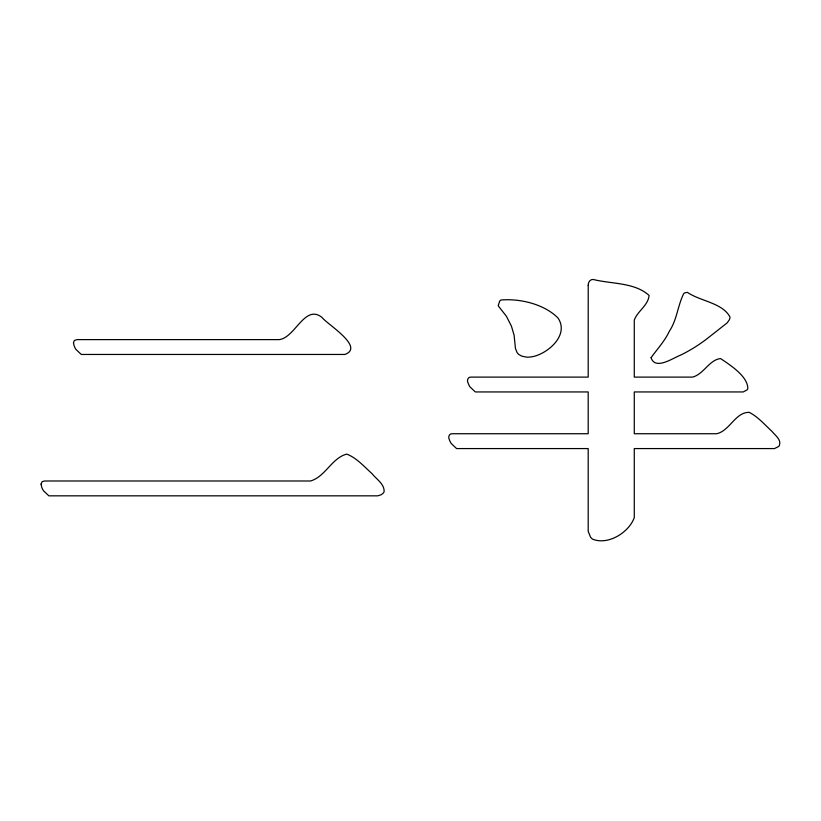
<?xml version="1.0" encoding="UTF-8"?>
<svg xmlns="http://www.w3.org/2000/svg" width="821" height="821" viewBox="0 0 821 821"><rect width="100%" height="100%" fill="white"/><g stroke="black" fill="none" stroke-linecap="round" stroke-linejoin="round"><path stroke-width="1.23" d="M588.216 285.308L588.195 377.106L471.038 377.106C467.724 376.706 466.677 380.78 468.155 383.161A15.281 15.281 0 0 0 470.053 386.968L475.328 391.945L588.195 391.945L588.195 433.734L452.289 433.734C448.974 433.334 447.938 437.408 449.405 439.789A15.281 15.281 0 0 0 451.314 443.597L456.579 448.574L588.195 448.574L588.195 531.372L590.576 537.191A9.903 9.903 0 0 0 592.67 539.202C608.125 545.39 628.732 532.665 634.274 517.702L634.274 448.574L774.48 448.574L778.585 446.532A4.823 4.823 0 0 0 779.416 445.31C781.551 439.625 775.065 435.325 772.038 431.446C764.762 424.775 758.142 416.894 749.234 412.347C735.452 412.009 729.766 430.861 716.682 433.734L634.274 433.734L634.274 391.945L743.241 391.945L747.048 389.903A4.854 4.854 0 0 0 747.818 388.682C748.003 376.346 729.961 364.904 720.53 358.551C709.057 359.906 703.689 374.386 692.472 377.106L634.274 377.106L634.274 320.087C637.609 310.995 648.056 305.607 649.124 295.488C634.736 282.27 611.44 284.087 593.275 279.479C590.053 279.171 588.072 282.414 588.216 285.308M498.398 305.176L498.368 306.028L506.362 316.188L511.391 326.05L514.09 335.122L515.434 348.35L516.994 352.404A9.082 9.082 0 0 0 519.067 354.641L521.899 356.191L526.877 357.186A30.716 30.716 0 0 0 534.338 356.273C549.475 352.199 569.117 334.434 557.982 317.963C544.118 304.068 520.032 298.392 500.964 299.993A4.864 4.864 0 0 0 499.64 301.225L498.398 305.176M41.06 484.082L41.686 487.048A15.281 15.281 0 0 0 43.585 490.855L48.86 495.833L377.691 495.833L381.201 494.755L383.397 493A4.608 4.608 0 0 0 384.105 491.605C384.587 484.01 376.244 479.105 372.077 473.696C364.175 466.677 356.827 457.964 346.739 454.105C331.828 457.902 325.444 476.703 310.523 480.993L44.56 480.993L42.158 481.66L41.06 484.082M73.48 342.706L74.095 345.672A15.281 15.281 0 0 0 76.004 349.479L81.279 354.456L344.892 354.456C365.212 347.037 326.625 323.926 321.945 317.358C304.745 303.862 295.303 337.595 279.284 339.617L76.979 339.617L74.342 340.499L73.48 342.706M651.084 357.72C655.148 370.497 672.707 358.161 680.363 355.236A154.912 154.912 0 0 0 708.872 337.277L727.232 322.827L729.438 319.626A7.061 7.061 0 0 0 729.961 316.968C722.418 302.775 700.221 301.235 687.393 292.358L684.971 292.82A5.1 5.1 0 0 0 683.78 293.538C677.766 305.227 677.027 319.913 669.331 331.274C664.774 341.125 657.118 349.151 651.084 357.72"/></g></svg>
